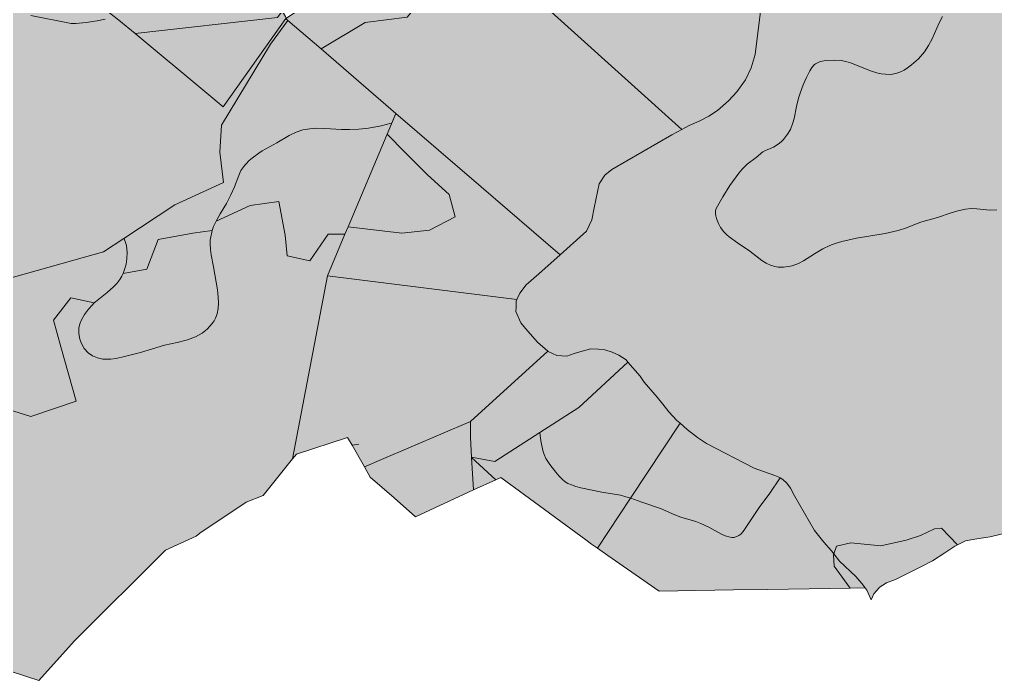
# Model space of a CAD drawing. Header units: metres. Extents: x 541853 to 549675, y 1832829 to 1845715.
# Drawn here: x 543479 to 544472, y 1838724 to 1839397 of the extents above; entities that cross this region are included whole.
import ezdxf

# ---------------------------------------------------------------- set-up
doc = ezdxf.new("R2010")
doc.units = ezdxf.units.M
doc.header["$MEASUREMENT"] = 0
doc.layers.add('1', color=7, linetype='Continuous', lineweight=0)

msp = doc.modelspace()

# ---------------------------------------------------------------- hatches: boundary and pattern name
at = {"layer": '1', "linetype": 'Continuous', "lineweight": 0}
for color, points in [(31, [(542816.25, 1839309.405), (542816.16, 1839309.495), (542814.21, 1839310.965), (542812.38, 1839311.685), (542811.93, 1839311.52), (542810.58, 1839311.595), (542808.3, 1839312.24), (542805.45, 1839313.47), (542802.63, 1839315.12), (542797.53, 1839319.2), (542792.64, 1839324.615), (542790.09, 1839328.245), (542787.75, 1839332.085), (542772.87, 1839358.185), (542771.1, 1839361.83), (542770.17, 1839364.305), (542769.42, 1839367.365), (542769.12, 1839369.525), (542769.27, 1839372.585), (542770.71, 1839379.155), (542771.37, 1839384.765), (542771.1, 1839396.3), (542771.64, 1839399.195), (542772.39, 1839401.16), (542774.19, 1839404.46), (542777.97, 1839410.34), (542782.2, 1839417.915), (542784.84, 1839421.905), (542789.22, 1839427.485), (542796.03, 1839434.295), (542799.36, 1839438.045), (542802.36, 1839442.395), (542804.1, 1839446.1), (542804.88, 1839449.445), (542804.73, 1839452.85), (542803.56, 1839456.645), (542800.95, 1839461.145), (542797.98, 1839464.61), (542795.1, 1839466.965), (542792.28, 1839468.72), (542788.71, 1839470.475), (542761.14, 1839480.84), (542754.27, 1839484.05), (542746.65, 1839488.205), (542742.93, 1839489.555), (542740.8, 1839489.645), (542739.33, 1839489.435), (542736.27, 1839488.385), (542734.68, 1839487.305), (542733.6, 1839486.165), (542729.82, 1839480.66), (542726.13, 1839477.495), (542723.7, 1839476.01), (542720.04, 1839474.285), (542716.47, 1839473.04), (542712.66, 1839472.17), (542706.96, 1839471.63), (542700.06, 1839471.795), (542694.12, 1839472.455), (542688.15, 1839473.565), (542685.42, 1839474.405), (542683.23, 1839475.71), (542682.69, 1839476.475), (542682.48, 1839477.225), (542683.05, 1839478.485), (542681.61, 1839478.545), (542679.36, 1839478.05), (542675.13, 1839476.295), (542671.8, 1839474.51), (542666.97, 1839471.165), (542657.97, 1839463.455), (542656.83, 1839474.45), (542658.06, 1839480.075), (542659.8, 1839493.125), (542666.31, 1839501.675), (542670.24, 1839505.695), (542674.14, 1839508.815), (542683.65, 1839515.4), (542692.89, 1839520.905), (542701.17, 1839526.065), (542707.95, 1839530.67), (542715.57, 1839537.405), (542725.47, 1839545.475), (542734.68, 1839552.165), (542737.77, 1839554.505), (542745.24, 1839560.1), (542752.65, 1839566.355), (542759.67, 1839573.675), (542767.44, 1839582.465), (542772.63, 1839589.635), (542777.49, 1839602.925), (542778.39, 1839615.57), (542775.87, 1839625.395), (542767.47, 1839633.945), (542756.13, 1839640.485), (542745, 1839645.555), (542739.36, 1839647.055), (542737.14, 1839647.64), (542723.73, 1839651.135), (542713.41, 1839653.16), (542698.8, 1839656.13), (542674.56, 1839662.175), (542661.3, 1839668.475), (542653.56, 1839671.04), (542653.47, 1839671.055), (542642.4, 1839672.495), (542630.91, 1839673.155), (542621.31, 1839674.505), (542614.59, 1839678.405), (542611.92, 1839681.675), (542610.72, 1839684.6), (542611.41, 1839691.29), (542613.27, 1839697.965), (542615.46, 1839703.875), (542619.12, 1839710.49), (542624.88, 1839718.41), (542629.8, 1839724.875), (542648.31, 1839741.825), (542663.76, 1839759.285), (542669.34, 1839766.395), (542674.56, 1839773.025), (542691.66, 1839791.895), (542696.73, 1839798.09), (542700.9, 1839803.265), (542706.75, 1839810.3), (542714.07, 1839819.015), (542719.62, 1839825.795), (542723.851, 1839830.836), (542723.01, 1839813.735), (542724.69, 1839810.915), (542728.89, 1839803.91), (542730.84, 1839800.655), (542758.95, 1839787.2), (542784.63, 1839782.31), (542810.31, 1839788.415), (542851.86, 1839788.415), (542895.87, 1839777.42), (542983.86, 1839735.84), (542784.36, 1839400.305), (543067.41, 1839487.605), (543066.42, 1839461.76), (543083.1, 1839441.945), (543120.63, 1839440.91), (543166.5, 1839461.76), (543189.42, 1839486.78), (543243.63, 1839491.985), (543265.53, 1839463.845), (543302.01, 1839446.115), (543383.34, 1839456.54), (543435.45, 1839453.42), (543467.79, 1839461.76), (543479.25, 1839459.675), (543487.47, 1839469.38), (543489.27, 1839468.015), (543575.49, 1839399.945), (543566.04, 1839397.305), (543558.03, 1839395.64), (543546.9, 1839393.915), (543536.4, 1839392.97), (543531.51, 1839392.85), (543490.62, 1839401.115), (543486.66, 1839401.145), (543402.03, 1839401.67), (543342.84, 1839379.89), (543317.07, 1839383.415), (543294.36, 1839386.52), (543241.62, 1839386.85), (543151.89, 1839375.81), (543081.3, 1839387.855), (543043.68, 1839385.515), (543004.26, 1839383.055), (542904.66, 1839358.575), (542895.48, 1839356.325), (542871.6, 1839341.655), (542826.27, 1839313.77), (542822.4, 1839311.415)]), (53, [(544152.93, 1839284.955), (543982.2, 1839439.02), (544053.66, 1839464.88), (544016.13, 1839507.63), (544038.03, 1839532.65), (544065.12, 1839551.415), (544028.64, 1839580.605), (544029.69, 1839596.235), (544063.05, 1839620.22), (544076.58, 1839642.105), (544117.26, 1839628.56), (544158.3, 1839650.73), (544181.49, 1839644.1), (544220.55, 1839638.505), (544267.98, 1839613.395), (544336.2, 1839580.545), (544336.26, 1839580.455), (544333.59, 1839578.295), (544319.76, 1839566.385), (544310.55, 1839556.08), (544302.57, 1839546.705), (544294.23, 1839532.695), (544288.71, 1839520.38), (544284.24, 1839507.435), (544280.94, 1839495.78), (544276.98, 1839483.09), (544269.6, 1839470.535), (544261.38, 1839461.505), (544251.99, 1839451.38), (544241.61, 1839439.98), (544235.37, 1839425.865), (544233.24, 1839407.865), (544227.63, 1839361.245), (544223.28, 1839347.835), (544217.49, 1839335.58), (544208.73, 1839323.235), (544200.36, 1839313.995), (544189.02, 1839304.2), (544180.41, 1839298.365), (544170.66, 1839293.235), (544160.22, 1839288.975)]), (53, [(544307.46, 1838852.88), (544305.18, 1838855.73), (544297.23, 1838864.655), (544287.93, 1838876.445), (544267.41, 1838911.905), (544263.36, 1838919.78), (544259.79, 1838924.76), (544255.5, 1838928.615), (544252.77, 1838930.13), (544250.88, 1838931.18), (544247.49, 1838932.47), (544226.43, 1838940.03), (544178.04, 1838965.14), (544168.86, 1838971.425), (544158.45, 1838979.36), (544151.16, 1838985.825), (544147.92, 1838988.72), (544139.7, 1838997.315), (544133.58, 1839005.13), (544127.94, 1839012.24), (544114.5, 1839027.615), (544110.39, 1839033.675), (544098.09, 1839048.09), (544096.2, 1839050.295), (544088.76, 1839055.08), (544081.98, 1839058.14), (544074.45, 1839060.615), (544068.06, 1839061.35), (544060.41, 1839061.545), (544051.38, 1839059.07), (544043.4, 1839056.655), (544035.9, 1839054), (544025.79, 1839054.915), (544016.94, 1839058.77), (544016.58, 1839059.085), (544005.9, 1839068.355), (543993.78, 1839082.41), (543988.98, 1839087.96), (543984.09, 1839099.735), (543984.21, 1839103.515), (543984.42, 1839109.965), (543985.14, 1839111.675), (543987.96, 1839118.23), (543994.62, 1839126.78), (544007.28, 1839138.075), (544028.94, 1839157.395), (544056, 1839181.515), (544061.25, 1839192.855), (544063.74, 1839204.975), (544068.84, 1839229.635), (544074.39, 1839238.515), (544081.71, 1839244.005), (544142.76, 1839279.36), (544152.93, 1839284.955), (544160.22, 1839288.975), (544170.66, 1839293.235), (544180.41, 1839298.365), (544189.02, 1839304.2), (544200.36, 1839313.995), (544208.73, 1839323.235), (544217.49, 1839335.58), (544223.28, 1839347.835), (544227.63, 1839361.245), (544233.24, 1839407.865), (544235.37, 1839425.865), (544241.61, 1839439.98), (544251.99, 1839451.38), (544261.38, 1839461.505), (544269.6, 1839470.535), (544276.98, 1839483.09), (544280.94, 1839495.78), (544284.24, 1839507.435), (544288.71, 1839520.38), (544294.23, 1839532.695), (544302.57, 1839546.705), (544310.55, 1839556.08), (544319.76, 1839566.385), (544333.59, 1839578.295), (544336.26, 1839580.455), (544388.16, 1839526.11), (544412.88, 1839508.8), (544449.96, 1839491.49), (544480.65, 1839484.905), (544480.8, 1839483.315), (544480.59, 1839479.085), (544479.18, 1839469.71), (544478.67, 1839461.475), (544478.22, 1839459.075), (544476.99, 1839455.955), (544475.01, 1839452.835), (544471.89, 1839449.61), (544467.42, 1839446.535), (544458.33, 1839441.615), (544452.33, 1839438.045), (544445.16, 1839433.065), (544438.68, 1839426.975), (544428.69, 1839415.815), (544423.32, 1839408.765), (544418.04, 1839400.065), (544414.74, 1839393.375), (544407.45, 1839377.085), (544403.88, 1839370.305), (544399.62, 1839363.975), (544393.56, 1839356.85), (544386.54, 1839350.625), (544382.37, 1839347.565), (544379.07, 1839345.465), (544374.6, 1839343.305), (544371.54, 1839342.21), (544367.37, 1839341.265), (544365.27, 1839341.025), (544360.05, 1839341.085), (544355.82, 1839341.64), (544351.14, 1839342.735), (544346.01, 1839344.385), (544324.44, 1839352.695), (544319.73, 1839354.15), (544315.08, 1839355.155), (544308.21, 1839355.635), (544299.45, 1839355.155), (544295.61, 1839354.525), (544292.94, 1839353.775), (544290.84, 1839352.905), (544288.92, 1839351.765), (544287.84, 1839350.925), (544285.26, 1839348.15), (544283.07, 1839344.775), (544279.62, 1839337.905), (544276.32, 1839330.435), (544273.17, 1839321.93), (544271.55, 1839316.695), (544269.48, 1839308.4), (544267.05, 1839296.175), (544265.91, 1839291.6), (544263.36, 1839284.925), (544260.54, 1839280.065), (544256.43, 1839274.83), (544253.97, 1839272.355), (544251, 1839269.895), (544246.08, 1839266.925), (544238.01, 1839263.655), (544235.28, 1839262.08), (544228.62, 1839256.335), (544219.41, 1839249.435), (544214.22, 1839244.62), (544210.8, 1839240.42), (544201.77, 1839227.745), (544194.69, 1839216.345), (544187.94, 1839204.42), (544187.25, 1839202.11), (544187.13, 1839199.365), (544187.46, 1839196.875), (544188.3, 1839194.13), (544190.31, 1839189.135), (544192.38, 1839185.175), (544195.53, 1839180.855), (544198.5, 1839177.81), (544201.11, 1839175.59), (544209.51, 1839169.515), (544222.11, 1839160.875), (544234.11, 1839151.545), (544238.64, 1839148.695), (544242.93, 1839146.655), (544247.55, 1839145.26), (544251, 1839144.78), (544256.25, 1839144.75), (544261.17, 1839145.245), (544265.04, 1839146.07), (544271.58, 1839148.425), (544276.74, 1839151.185), (544287.75, 1839158.445), (544296.24, 1839163.395), (544303.5, 1839166.905), (544308.81, 1839168.885), (544315.59, 1839170.79), (544330.71, 1839174.255), (544359.81, 1839179.07), (544373.1, 1839181.98), (544381.35, 1839184.635), (544392.42, 1839189.12), (544396.98, 1839190.74), (544413, 1839195.33), (544426.77, 1839200.055), (544433.67, 1839202.08), (544441.35, 1839203.685), (544447.17, 1839204.3), (544452.84, 1839204.18), (544462.71, 1839203.07), (544467.06, 1839202.86), (544473.36, 1839203.115), (544479.48, 1839203.91), (544520.01, 1839212.055), (544531.92, 1839214.785), (544539.78, 1839216.96), (544543.8, 1839218.34), (544547.37, 1839219.96), (544548.39, 1839220.935), (544549.2, 1839220.305), (544551.27, 1839217.83), (544559.94, 1839206.475), (544564.47, 1839201.735), (544567.38, 1839199.395), (544569.27, 1839198.405), (544571.85, 1839197.505), (544576.71, 1839196.245), (544580.01, 1839195.69), (544584.69, 1839195.315), (544591.53, 1839195.555), (544595.88, 1839195.315), (544599, 1839194.355), (544601.04, 1839192.93), (544602.45, 1839190.68), (544603.38, 1839187.845), (544605.48, 1839174.36), (544606.08, 1839167.475), (544605.93, 1839156.75), (544606.65, 1839152.925), (544607.91, 1839149.955), (544609.29, 1839147.765), (544610.97, 1839145.845), (544614.03, 1839143.535), (544622.46, 1839138.72), (544624.02, 1839137.535), (544626.18, 1839135.105), (544628.04, 1839130.995), (544629.9, 1839125.505), (544630.62, 1839122.565), (544630.77, 1839118.605), (544630.08, 1839115.41), (544634.13, 1839115.71), (544637.1, 1839115.755), (544636.44, 1839108.675), (544635.9, 1839095.085), (544635.24, 1839082.635), (544634.58, 1839075.135), (544632.63, 1839066.42), (544628.79, 1839058.17), (544601.55, 1839035.025), (544593.06, 1839027.57), (544586.1, 1839021.825), (544580.4, 1839015.255), (544576.29, 1839007.92), (544575.48, 1838997.435), (544581.75, 1838986.83), (544592.13, 1838977.065), (544601.34, 1838967.36), (544605, 1838960.265), (544607.82, 1838954.865), (544606.68, 1838940.735), (544599.21, 1838929.395), (544587.66, 1838921.475), (544570.86, 1838916.69), (544556.76, 1838915.745), (544545.39, 1838914.515), (544534.23, 1838910.57), (544524.24, 1838903.805), (544516.53, 1838896.065), (544507.11, 1838886.975), (544498.05, 1838880.315), (544485.03, 1838874.435), (544466.55, 1838870.115), (544452.87, 1838868.165), (544441.38, 1838866.17), (544433.4, 1838862.15), (544417.17, 1838878.845), (544409.85, 1838878.23), (544395.78, 1838871.495), (544381.11, 1838866.605), (544355.43, 1838861.1), (544324.86, 1838864.16), (544310.19, 1838860.485)]), (251, [(543596.64, 1839382.56), (543580.14, 1839396.285), (543575.49, 1839399.945), (543489.27, 1839468.015), (543487.47, 1839469.38), (543501.15, 1839490.95), (543568.89, 1839471.135), (543585.57, 1839489.9), (543581.4, 1839534.735), (543590.79, 1839547.245), (543616.86, 1839549.33), (543651.27, 1839527.43), (543673.23, 1839538.485), (543721.5, 1839450.765), (543746.64, 1839405.06), (543744.66, 1839403.035), (543742.26, 1839400.005), (543741.57, 1839398.955)]), (251, [(544256.25, 1839144.75), (544251, 1839144.78), (544247.55, 1839145.26), (544242.93, 1839146.655), (544238.64, 1839148.695), (544234.11, 1839151.545), (544222.11, 1839160.875), (544209.51, 1839169.515), (544201.11, 1839175.59), (544198.5, 1839177.81), (544195.53, 1839180.855), (544192.38, 1839185.175), (544190.31, 1839189.135), (544188.3, 1839194.13), (544187.46, 1839196.875), (544187.13, 1839199.365), (544187.25, 1839202.11), (544187.94, 1839204.42), (544194.69, 1839216.345), (544201.77, 1839227.745), (544210.8, 1839240.42), (544214.22, 1839244.62), (544219.41, 1839249.435), (544228.62, 1839256.335), (544235.28, 1839262.08), (544238.01, 1839263.655), (544246.08, 1839266.925), (544251, 1839269.895), (544253.97, 1839272.355), (544256.43, 1839274.83), (544260.54, 1839280.065), (544263.36, 1839284.925), (544265.91, 1839291.6), (544267.05, 1839296.175), (544269.48, 1839308.4), (544271.55, 1839316.695), (544273.17, 1839321.93), (544276.32, 1839330.435), (544279.62, 1839337.905), (544283.07, 1839344.775), (544285.26, 1839348.15), (544287.84, 1839350.925), (544288.92, 1839351.765), (544290.84, 1839352.905), (544292.94, 1839353.775), (544295.61, 1839354.525), (544299.45, 1839355.155), (544308.21, 1839355.635), (544315.08, 1839355.155), (544319.73, 1839354.15), (544324.44, 1839352.695), (544346.01, 1839344.385), (544351.14, 1839342.735), (544355.82, 1839341.64), (544360.05, 1839341.085), (544365.27, 1839341.025), (544367.37, 1839341.265), (544371.54, 1839342.21), (544374.6, 1839343.305), (544379.07, 1839345.465), (544382.37, 1839347.565), (544386.54, 1839350.625), (544393.56, 1839356.85), (544399.62, 1839363.975), (544403.88, 1839370.305), (544407.45, 1839377.085), (544414.74, 1839393.375), (544418.04, 1839400.065), (544423.32, 1839408.765), (544428.69, 1839415.815), (544438.68, 1839426.975), (544445.16, 1839433.065), (544452.33, 1839438.045), (544458.33, 1839441.615), (544467.42, 1839446.535), (544471.89, 1839449.61), (544475.01, 1839452.835), (544485.24, 1839446.745), (544507.95, 1839444.21), (544530.66, 1839444.21), (544564.71, 1839441.69), (544573.53, 1839432.855), (544630.29, 1839418.98), (544670.64, 1839430.335), (544718.58, 1839439.17), (544758.93, 1839455.565), (544798.02, 1839480.795), (544828.29, 1839504.75), (544832.82, 1839535.335), (544848.36, 1839516.54), (544850.37, 1839513.39), (544854.9, 1839504.6), (544856.94, 1839501.72), (544859.58, 1839499.125), (544863.63, 1839496.23), (544883.28, 1839484.86), (544889.31, 1839480.84), (544892.97, 1839477.915), (544894.98, 1839475.785), (544896.36, 1839473.88), (544902.39, 1839462.24), (544906.08, 1839456.75), (544909.35, 1839452.775), (544912.56, 1839449.4), (544919.82, 1839442.89), (544923.78, 1839439.875), (544929.33, 1839436.185), (544937.1, 1839431.79), (544954.77, 1839422.835), (544960.26, 1839419.475), (544960.26, 1839418.35), (544959.03, 1839417.78), (544955.79, 1839414.885), (544946.67, 1839405.015), (544942.53, 1839400.83), (544935.84, 1839395.385), (544927.47, 1839389.985), (544919.88, 1839385.665), (544913.46, 1839382.5), (544905.63, 1839379.335), (544898.19, 1839377.19), (544884.09, 1839374.73), (544855.86, 1839368.355), (544822.35, 1839361.425), (544811.07, 1839359.52), (544792.5, 1839357.105), (544783.89, 1839355.47), (544776.45, 1839353.34), (544770.15, 1839350.835), (544764.36, 1839347.775), (544759.53, 1839344.715), (544747.71, 1839335.565), (544742.19, 1839332.04), (544731.96, 1839327.12), (544705.11, 1839315.72), (544697.25, 1839311.895), (544686.09, 1839304.965), (544669.5, 1839293.535), (544656.72, 1839283.995), (544653.69, 1839281.355), (544651.35, 1839278.925), (544649.28, 1839276.405), (544647.24, 1839273.33), (544641.93, 1839263.295), (544639.74, 1839259.755), (544636.35, 1839255.6), (544634.04, 1839253.2), (544629.36, 1839248.835), (544623.78, 1839244.155), (544619.94, 1839241.425), (544614.99, 1839238.38), (544607.55, 1839234.495), (544602.45, 1839232.305), (544597.11, 1839230.415), (544592.4, 1839229.065), (544588.44, 1839228.165), (544581.3, 1839227.085), (544562.19, 1839225.615), (544555.26, 1839224.655), (544551.81, 1839223.785), (544549.47, 1839222.765), (544548.42, 1839221.835), (544548.39, 1839220.935), (544547.37, 1839219.96), (544543.8, 1839218.34), (544539.78, 1839216.96), (544531.92, 1839214.785), (544520.01, 1839212.055), (544479.48, 1839203.91), (544473.36, 1839203.115), (544467.06, 1839202.86), (544462.71, 1839203.07), (544452.84, 1839204.18), (544447.17, 1839204.3), (544441.35, 1839203.685), (544433.67, 1839202.08), (544426.77, 1839200.055), (544413, 1839195.33), (544396.98, 1839190.74), (544392.42, 1839189.12), (544381.35, 1839184.635), (544373.1, 1839181.98), (544359.81, 1839179.07), (544330.71, 1839174.255), (544315.59, 1839170.79), (544308.81, 1839168.885), (544303.5, 1839166.905), (544296.24, 1839163.395), (544287.75, 1839158.445), (544276.74, 1839151.185), (544271.58, 1839148.425), (544265.04, 1839146.07), (544261.17, 1839145.245)]), (43, [(543785.79, 1839366.945), (543752.07, 1839395.985), (543749.97, 1839397.815), (543753.66, 1839400.32), (543937.35, 1839524.895), (543974.01, 1839450.075), (543916.05, 1839450.285), (543873.3, 1839399.21), (543830.58, 1839393.99)]), (53, [(544028.94, 1839157.395), (543948.72, 1839226.545), (543861.99, 1839301.275), (543785.79, 1839366.945), (543830.58, 1839393.99), (543873.3, 1839399.21), (543916.05, 1839450.285), (543974.01, 1839450.075), (543977.22, 1839443.52), (543982.2, 1839439.02), (544152.93, 1839284.955), (544142.76, 1839279.36), (544081.71, 1839244.005), (544074.39, 1839238.515), (544068.84, 1839229.635), (544063.74, 1839204.975), (544061.25, 1839192.855), (544056, 1839181.515)]), (251, [(543686.25, 1839308.1), (543669.78, 1839321.78), (543596.64, 1839382.56), (543741.57, 1839398.955), (543742.26, 1839400.005), (543744.66, 1839403.035), (543746.64, 1839405.06), (543749.49, 1839399.855), (543750.33, 1839398.325), (543749.97, 1839397.815)]), (43, [(543584.43, 1839138.195), (543585.99, 1839142.185), (543587.4, 1839147.705), (543587.85, 1839150.495), (543588.18, 1839153.27), (543588.42, 1839160.02), (543588.21, 1839163.17), (543587.73, 1839166.68), (543586.98, 1839169.845), (543585.45, 1839173.7), (543585.27, 1839174.015), (543637.08, 1839208.245), (543686.61, 1839231.06), (543682.77, 1839261.735), (543684.39, 1839289.2), (543734.55, 1839371.79), (543752.07, 1839395.985), (543785.79, 1839366.945), (543861.99, 1839301.275), (543857.85, 1839291.48), (543857.13, 1839291.255), (543847.08, 1839288.72), (543834.06, 1839286.245), (543824.37, 1839285.165), (543814.8, 1839284.73), (543806.52, 1839284.895), (543789.72, 1839286.005), (543781.05, 1839286.155), (543774.36, 1839285.69), (543767.22, 1839284.4), (543760.38, 1839282.165), (543753.51, 1839278.715), (543740.88, 1839271.275), (543725.91, 1839263.13), (543722.43, 1839260.88), (543715.92, 1839256.125), (543712.56, 1839253.215), (543709.14, 1839249.675), (543707.13, 1839247.23), (543704.34, 1839243.015), (543702.15, 1839238.17), (543697.8, 1839226.665), (543694.08, 1839218.415), (543689.52, 1839209.715), (543683.1, 1839199.185), (543678.96, 1839191.655), (543676.41, 1839186.045), (543675.18, 1839182.205), (543655.44, 1839179.235), (543619.98, 1839172.98), (543608.52, 1839142.755)]), (43, [(543774.27, 1839151.095), (543751.35, 1839156.3), (543749.25, 1839177.15), (543743.01, 1839211.56), (543713.82, 1839207.39), (543678.96, 1839191.655), (543683.1, 1839199.185), (543689.52, 1839209.715), (543694.08, 1839218.415), (543697.8, 1839226.665), (543702.15, 1839238.17), (543704.34, 1839243.015), (543707.13, 1839247.23), (543709.14, 1839249.675), (543712.56, 1839253.215), (543715.92, 1839256.125), (543722.43, 1839260.88), (543725.91, 1839263.13), (543740.88, 1839271.275), (543753.51, 1839278.715), (543760.38, 1839282.165), (543767.22, 1839284.4), (543774.36, 1839285.69), (543781.05, 1839286.155), (543789.72, 1839286.005), (543806.52, 1839284.895), (543814.8, 1839284.73), (543824.37, 1839285.165), (543834.06, 1839286.245), (543847.08, 1839288.72), (543857.13, 1839291.255), (543857.85, 1839291.48), (543861.99, 1839301.275), (543853.11, 1839280.2), (543813.36, 1839185.88), (543810.12, 1839178.2), (543793.05, 1839178.2)]), (53, [(543985.14, 1839111.675), (543792.21, 1839135.735), (543810.12, 1839178.2), (543813.36, 1839185.88), (543868.08, 1839179.235), (543896.25, 1839182.37), (543922.29, 1839195.915), (543916.05, 1839218.85), (543894.15, 1839238.665), (543871.23, 1839261.6), (543853.11, 1839280.2), (543861.99, 1839301.275), (543948.72, 1839226.545), (544028.94, 1839157.395), (544007.28, 1839138.075), (543994.62, 1839126.78), (543987.96, 1839118.23)]), (43, [(543868.08, 1839179.235), (543813.36, 1839185.88), (543853.11, 1839280.2), (543871.23, 1839261.6), (543894.15, 1839238.665), (543916.05, 1839218.85), (543922.29, 1839195.915), (543896.25, 1839182.37)]), (251, [(543498.81, 1838723.85), (543470.61, 1838732.85), (543380.46, 1838761.605), (543283.41, 1838791.305), (543283.38, 1838791.32), (543268.74, 1838801.505), (543314.52, 1838850.855), (543275.97, 1838906.115), (543266.58, 1838944.68), (543320.79, 1838938.425), (543367.71, 1838934.255), (543467.79, 1838999.925), (543490.71, 1838992.635), (543536.58, 1839008.265), (543520.95, 1839063.525), (543513.66, 1839090.63), (543531.36, 1839113.565), (543555.12, 1839108.285), (543552.81, 1839106.125), (543549.12, 1839101.88), (543545.22, 1839096.525), (543541.98, 1839091.005), (543540.48, 1839087.165), (543539.52, 1839082.665), (543539.49, 1839077.01), (543540.45, 1839071.31), (543541.95, 1839066.855), (543544.83, 1839061.845), (543548.79, 1839057.525), (543553.17, 1839054.465), (543558.21, 1839052.335), (543563.73, 1839051.195), (543568.23, 1839050.955), (543572.07, 1839051.135), (543577.05, 1839051.795), (543583.29, 1839052.995), (543602.19, 1839057.75), (543626.49, 1839065.175), (543639.48, 1839067.965), (543650.1, 1839070.71), (543658.14, 1839073.785), (543664.74, 1839077.55), (543669.9, 1839081.705), (543675, 1839087.195), (543676.92, 1839089.97), (543678.51, 1839092.925), (543680.1, 1839097.125), (543681.12, 1839102.615), (543681.39, 1839108.315), (543681.18, 1839114.225), (543680.31, 1839121.56), (543676.53, 1839145.155), (543674.16, 1839157.155), (543673.35, 1839162.735), (543673.05, 1839168.36), (543673.17, 1839172.23), (543673.56, 1839175.455), (543674.55, 1839180.24), (543675.18, 1839182.205), (543676.41, 1839186.045), (543678.96, 1839191.655), (543713.82, 1839207.39), (543743.01, 1839211.56), (543749.25, 1839177.15), (543751.35, 1839156.3), (543774.27, 1839151.095), (543793.05, 1839178.2), (543810.12, 1839178.2), (543792.21, 1839135.735), (543756.926, 1838949.415), (543726.93, 1838912.145), (543709.74, 1838905.545), (543662.37, 1838873.955), (543658.86, 1838870.895), (543658.83, 1838870.88), (543627.72, 1838856.465), (543535.05, 1838764.365)]), (43, [(543268.74, 1838801.505), (543246.51, 1838816.985), (543229.56, 1838807.805), (543066.54, 1838857.695), (543062.91, 1838891.7), (543074.58, 1838898.51), (543123.78, 1838927.235), (543145.23, 1838939.73), (543166.65, 1838952.225), (543257.58, 1838989.635), (543333.96, 1839058.77), (543431.4, 1839121.455), (543464.46, 1839132.12), (543564.45, 1839160.245), (543585.27, 1839174.015), (543585.45, 1839173.7), (543586.98, 1839169.845), (543587.73, 1839166.68), (543588.21, 1839163.17), (543588.42, 1839160.02), (543588.18, 1839153.27), (543587.85, 1839150.495), (543587.4, 1839147.705), (543585.99, 1839142.185), (543584.43, 1839138.195), (543583.17, 1839135.66), (543580.95, 1839132.075), (543577.98, 1839128.22), (543574.77, 1839124.695), (543568.35, 1839118.845), (543556.23, 1839109.305), (543555.12, 1839108.285), (543531.36, 1839113.565), (543513.66, 1839090.63), (543520.95, 1839063.525), (543536.58, 1839008.265), (543490.71, 1838992.635), (543467.79, 1838999.925), (543367.71, 1838934.255), (543320.79, 1838938.425), (543266.58, 1838944.68), (543275.97, 1838906.115), (543314.52, 1838850.855)]), (53, [(543568.23, 1839050.955), (543563.73, 1839051.195), (543558.21, 1839052.335), (543553.17, 1839054.465), (543548.79, 1839057.525), (543544.83, 1839061.845), (543541.95, 1839066.855), (543540.45, 1839071.31), (543539.49, 1839077.01), (543539.52, 1839082.665), (543540.48, 1839087.165), (543541.98, 1839091.005), (543545.22, 1839096.525), (543549.12, 1839101.88), (543552.81, 1839106.125), (543555.12, 1839108.285), (543556.23, 1839109.305), (543568.35, 1839118.845), (543574.77, 1839124.695), (543577.98, 1839128.22), (543580.95, 1839132.075), (543583.17, 1839135.66), (543584.43, 1839138.195), (543608.52, 1839142.755), (543619.98, 1839172.98), (543655.44, 1839179.235), (543675.18, 1839182.205), (543674.55, 1839180.24), (543673.56, 1839175.455), (543673.17, 1839172.23), (543673.05, 1839168.36), (543673.35, 1839162.735), (543674.16, 1839157.155), (543676.53, 1839145.155), (543680.31, 1839121.56), (543681.18, 1839114.225), (543681.39, 1839108.315), (543681.12, 1839102.615), (543680.1, 1839097.125), (543678.51, 1839092.925), (543676.92, 1839089.97), (543675, 1839087.195), (543669.9, 1839081.705), (543664.74, 1839077.55), (543658.14, 1839073.785), (543650.1, 1839070.71), (543639.48, 1839067.965), (543626.49, 1839065.175), (543602.19, 1839057.75), (543583.29, 1839052.995), (543577.05, 1839051.795), (543572.07, 1839051.135)]), (53, [(543829.86, 1838941.485), (543817.41, 1838963.385), (543824.37, 1838964.48), (543817.41, 1838963.4), (543812.88, 1838971.425), (543760.83, 1838954.265), (543756.93, 1838949.435), (543792.21, 1839135.735), (543985.14, 1839111.675), (543984.42, 1839109.965), (543984.21, 1839103.515), (543984.09, 1839099.735), (543988.98, 1839087.96), (543993.78, 1839082.41), (544005.9, 1839068.355), (544016.58, 1839059.085), (543937.86, 1838987.565), (543847.44, 1838948.985)]), (53, [(543962.46, 1838946.78), (543939.03, 1838951.25), (543937.86, 1838971.23), (543937.86, 1838987.565), (544016.58, 1839059.085), (544016.94, 1839058.77), (544025.79, 1839054.915), (544035.9, 1839054), (544043.4, 1839056.655), (544051.38, 1839059.07), (544060.41, 1839061.545), (544068.06, 1839061.35), (544074.45, 1839060.615), (544081.98, 1839058.14), (544088.76, 1839055.08), (544096.2, 1839050.295), (544098.09, 1839048.09), (544048.14, 1839001.965), (544008.36, 1838976.345)]), (53, [(544100.79, 1838909.625), (544095.03, 1838911.365), (544090.44, 1838912.415), (544071.48, 1838915.46), (544050.12, 1838920.095), (544044.9, 1838921.475), (544040.55, 1838922.945), (544037.04, 1838924.535), (544034.28, 1838926.2), (544030.98, 1838928.855), (544027.98, 1838931.84), (544024.53, 1838935.875), (544018.53, 1838943.675), (544016.46, 1838946.705), (544014.54, 1838950.065), (544012.92, 1838953.845), (544011.57, 1838958.015), (544009.53, 1838967.87), (544008.36, 1838976.345), (544048.14, 1839001.965), (544098.09, 1839048.09), (544110.39, 1839033.675), (544114.5, 1839027.615), (544127.94, 1839012.24), (544133.58, 1839005.13), (544139.7, 1838997.315), (544147.92, 1838988.72), (544151.16, 1838985.825)]), (53, [(543881.91, 1838890.485), (543860.07, 1838909.685), (543835.83, 1838930.985), (543829.86, 1838941.485), (543847.44, 1838948.985), (543937.86, 1838987.565), (543937.86, 1838971.23), (543939.03, 1838951.25), (543939.03, 1838951.025), (543940.98, 1838917.86)]), (53, [(544203.96, 1838869.5), (544201.98, 1838869.755), (544197.09, 1838871.12), (544193.19, 1838872.875), (544180.41, 1838880.135), (544172.31, 1838883.765), (544167.06, 1838885.58), (544151.91, 1838890.125), (544145.82, 1838892.465), (544131.18, 1838898.84), (544112.16, 1838905.41), (544100.85, 1838909.625), (544100.79, 1838909.625), (544151.16, 1838985.825), (544158.45, 1838979.36), (544168.86, 1838971.425), (544178.04, 1838965.14), (544226.43, 1838940.03), (544247.49, 1838932.47), (544250.88, 1838931.18), (544252.77, 1838930.13), (544242.36, 1838914.605), (544231.47, 1838899.935), (544215.15, 1838875.425), (544212.84, 1838872.965), (544211.01, 1838871.585), (544208.79, 1838870.415), (544205.91, 1838869.575)]), (251, [(544067.07, 1838858.625), (544061.07, 1838862.81), (544055.07, 1838866.98), (543992.94, 1838912.775), (543968.64, 1838930.67), (543963.57, 1838928.315), (543939.03, 1838951.025), (543939.03, 1838951.25), (543962.46, 1838946.78), (544008.36, 1838976.345), (544009.53, 1838967.87), (544011.57, 1838958.015), (544012.92, 1838953.845), (544014.54, 1838950.065), (544016.46, 1838946.705), (544018.53, 1838943.675), (544024.53, 1838935.875), (544027.98, 1838931.84), (544030.98, 1838928.855), (544034.28, 1838926.2), (544037.04, 1838924.535), (544040.55, 1838922.945), (544044.9, 1838921.475), (544050.12, 1838920.095), (544071.48, 1838915.46), (544090.44, 1838912.415), (544095.03, 1838911.365), (544100.79, 1838909.625)]), (251, [(543940.98, 1838917.86), (543939.03, 1838951.025), (543963.57, 1838928.315)]), (251, [(544129.98, 1838814.87), (544077.63, 1838851.275), (544067.07, 1838858.625), (544100.79, 1838909.625), (544100.85, 1838909.625), (544112.16, 1838905.41), (544131.18, 1838898.84), (544145.82, 1838892.465), (544151.91, 1838890.125), (544167.06, 1838885.58), (544172.31, 1838883.765), (544180.41, 1838880.135), (544193.19, 1838872.875), (544197.09, 1838871.12), (544201.98, 1838869.755), (544203.96, 1838869.5), (544205.91, 1838869.575), (544208.79, 1838870.415), (544211.01, 1838871.585), (544212.84, 1838872.965), (544215.15, 1838875.425), (544231.47, 1838899.935), (544242.36, 1838914.605), (544252.77, 1838930.13), (544255.5, 1838928.615), (544259.79, 1838924.76), (544263.36, 1838919.78), (544267.41, 1838911.905), (544287.93, 1838876.445), (544297.23, 1838864.655), (544305.18, 1838855.73), (544307.46, 1838852.88), (544307.13, 1838851.92), (544307.73, 1838840.295), (544324.08, 1838817.93), (544240.35, 1838816.61), (544205.31, 1838816.055)]), (53, [(544345.59, 1838805.915), (544341.15, 1838815.725), (544336.11, 1838822.535), (544329.87, 1838829.765), (544313.43, 1838845.425), (544307.46, 1838852.88), (544310.19, 1838860.485), (544324.86, 1838864.16), (544355.43, 1838861.1), (544381.11, 1838866.605), (544395.78, 1838871.495), (544409.85, 1838878.23), (544417.17, 1838878.845), (544433.4, 1838862.15), (544430.58, 1838860.725), (544420.32, 1838853.84), (544407.84, 1838845.635), (544396.11, 1838839.725), (544370.16, 1838826.825), (544361.04, 1838823.3), (544353.63, 1838818.395), (544353.51, 1838818.335), (544348.05, 1838812.08)]), (53, [(544324.08, 1838817.93), (544307.73, 1838840.295), (544307.13, 1838851.92), (544307.46, 1838852.88), (544313.43, 1838845.425), (544329.87, 1838829.765), (544336.11, 1838822.535), (544339.35, 1838818.17)])]:
    msp.add_hatch(color=color, dxfattribs=at).paths.add_polyline_path(points)
h = msp.add_hatch(color=251, dxfattribs=at)
h.paths.add_polyline_path([(543074.58, 1838898.51), (543048.93, 1839020.475), (543013.5, 1839088.185), (542986.29, 1839120.015), (542975.4, 1839120.675), (542983.59, 1839148.77), (542996.82, 1839172.095), (543011.34, 1839187.23), (543006.27, 1839207.405), (542982.33, 1839205.515), (542970.96, 1839230.745), (542964.03, 1839246.51), (542974.74, 1839254.715), (542985.48, 1839257.235), (543003.75, 1839254.715), (543017.01, 1839254.715), (543032.13, 1839263.535), (543039.09, 1839279.3), (543030.87, 1839298.845), (543030.24, 1839329.76), (543027.72, 1839346.785), (543025.2, 1839359.385), (543019.53, 1839367.59), (543004.26, 1839383.055), (543043.68, 1839385.515), (543081.3, 1839387.855), (543151.89, 1839375.81), (543241.62, 1839386.85), (543294.36, 1839386.52), (543317.07, 1839383.415), (543342.84, 1839379.89), (543402.03, 1839401.67), (543486.66, 1839401.145), (543490.62, 1839401.115), (543531.51, 1839392.85), (543536.4, 1839392.97), (543546.9, 1839393.915), (543558.03, 1839395.64), (543566.04, 1839397.305), (543575.49, 1839399.945), (543580.14, 1839396.285), (543596.64, 1839382.56), (543686.25, 1839308.1), (543749.97, 1839397.815), (543752.07, 1839395.985), (543734.55, 1839371.79), (543684.39, 1839289.2), (543682.77, 1839261.735), (543686.61, 1839231.06), (543637.08, 1839208.245), (543585.27, 1839174.015), (543564.45, 1839160.245), (543464.46, 1839132.12), (543431.4, 1839121.455), (543333.96, 1839058.77), (543257.58, 1838989.635), (543166.65, 1838952.225), (543123.78, 1838927.235)])
h.paths.add_polyline_path([(543168.72, 1838970.45), (543135.57, 1838992.365), (543115.38, 1839008.775), (543096.45, 1839030.21), (543069.99, 1839051.645), (543062.4, 1839079.395), (543057.36, 1839107.145), (543057.36, 1839141.195), (543061.14, 1839163.905), (543073.77, 1839179.025), (543087.63, 1839209.295), (543093.93, 1839229.485), (543107.82, 1839245.88), (543130.53, 1839261.015), (543159.51, 1839253.455), (543177.18, 1839243.36), (543201.15, 1839240.84), (543226.38, 1839234.525), (543254.13, 1839210.555), (543273.03, 1839195.435), (543305.82, 1839195.435), (543324.75, 1839176.505), (543355.02, 1839161.385), (543381.51, 1839152.55), (543390.33, 1839143.715), (543401.04, 1839123.18), (543395.82, 1839120.06), (543391.47, 1839117.09), (543381.24, 1839108.435), (543376.77, 1839105.66), (543371.7, 1839103.95), (543368.46, 1839103.29), (543363.72, 1839102.675), (543354.66, 1839101.985), (543347.82, 1839100.995), (543339.27, 1839100.125), (543333.54, 1839099.195), (543330.27, 1839098.28), (543326.31, 1839096.675), (543323.07, 1839094.62), (543321.09, 1839092.715), (543316.86, 1839087.855), (543313.59, 1839085.125), (543310.11, 1839082.995), (543307.38, 1839081.645), (543304.89, 1839080.82), (543302.67, 1839080.475), (543299.22, 1839080.775), (543296.49, 1839081.6), (543291.75, 1839083.715), (543286.11, 1839086.97), (543279.6, 1839091.215), (543259.05, 1839105.585), (543254.76, 1839109.035), (543250.35, 1839113.355), (543242.64, 1839122.22), (543237.33, 1839129.345), (543234.45, 1839134.025), (543228.54, 1839145.17), (543225.6, 1839150.135), (543222.51, 1839154.875), (543216.42, 1839163.185), (543214.05, 1839166.905), (543208.95, 1839176.925), (543206.52, 1839181.065), (543203.52, 1839184.8), (543200.97, 1839186.57), (543198.72, 1839187.47), (543195.33, 1839188.25), (543192.03, 1839188.625), (543187.5, 1839188.685), (543180, 1839187.815), (543166.08, 1839184.71), (543157.83, 1839181.815), (543140.64, 1839174.105), (543129.03, 1839167.625), (543122.55, 1839163.47), (543120, 1839161.325), (543117.9, 1839158.925), (543116.04, 1839155.925), (543115.11, 1839153.525), (543114.72, 1839151.875), (543114.45, 1839148.905), (543114.63, 1839145.755), (543115.35, 1839141.525), (543117.12, 1839133.875), (543118.68, 1839128.595), (543121.08, 1839121.755), (543123.09, 1839117.075), (543125.31, 1839113.07), (543127.83, 1839109.245), (543130.59, 1839105.645), (543134.88, 1839100.695), (543138.69, 1839097.035), (543144.36, 1839093.045), (543150.09, 1839090.105), (543160.89, 1839085.635), (543164.58, 1839083.82), (543181.56, 1839072.825), (543189.24, 1839068.325), (543200.79, 1839062.7), (543222.99, 1839053.235), (543229.83, 1839049.68), (543232.2, 1839048.165), (543235.95, 1839045.24), (543240.09, 1839040.77), (543241.68, 1839038.37), (543242.64, 1839036.33), (543243.09, 1839034.305), (543242.97, 1839031.995), (543242.04, 1839029.385), (543240.48, 1839026.61), (543238.29, 1839023.775), (543234.78, 1839020.235), (543219.42, 1839007.38), (543205.41, 1838996.88), (543194.55, 1838986.59), (543189.03, 1838981.985), (543181.47, 1838977.005), (543173.37, 1838972.505)], flags=16)

# ---------------------------------------------------------------- linework, layer by layer
at = {"layer": '1', "color": 7, "linetype": 'Continuous', "lineweight": 0, "flags": 128}
for points in [[(543487.47, 1839469.38), (543501.15, 1839490.95), (543568.89, 1839471.135), (543585.57, 1839489.9), (543581.4, 1839534.735), (543590.79, 1839547.245), (543616.86, 1839549.33), (543651.27, 1839527.43), (543673.23, 1839538.485), (543721.5, 1839450.765), (543746.64, 1839405.06), (543744.66, 1839403.035), (543742.26, 1839400.005), (543741.57, 1839398.955), (543596.64, 1839382.56), (543580.14, 1839396.285), (543575.49, 1839399.945), (543489.27, 1839468.015), (543487.47, 1839469.38)], [(543974.01, 1839450.075), (543916.05, 1839450.285), (543873.3, 1839399.21), (543830.58, 1839393.99), (543785.79, 1839366.945), (543752.07, 1839395.985), (543749.97, 1839397.815), (543753.66, 1839400.32), (543937.35, 1839524.895), (543974.01, 1839450.075)], [(543785.79, 1839366.945), (543830.58, 1839393.99), (543873.3, 1839399.21), (543916.05, 1839450.285), (543974.01, 1839450.075), (543977.22, 1839443.52), (543982.2, 1839439.02), (544152.93, 1839284.955), (544142.76, 1839279.36), (544081.71, 1839244.005), (544074.39, 1839238.515), (544068.84, 1839229.635), (544063.74, 1839204.975), (544061.25, 1839192.855), (544056, 1839181.515), (544028.94, 1839157.395), (543948.72, 1839226.545), (543861.99, 1839301.275), (543785.79, 1839366.945)], [(543596.64, 1839382.56), (543741.57, 1839398.955), (543742.26, 1839400.005), (543744.66, 1839403.035), (543746.64, 1839405.06), (543749.49, 1839399.855), (543750.33, 1839398.325), (543749.97, 1839397.815), (543686.25, 1839308.1), (543669.78, 1839321.78), (543596.64, 1839382.56)], [(543675.18, 1839182.205), (543655.44, 1839179.235), (543619.98, 1839172.98), (543608.52, 1839142.755), (543584.43, 1839138.195), (543585.99, 1839142.185), (543587.4, 1839147.705), (543587.85, 1839150.495), (543588.18, 1839153.27), (543588.42, 1839160.02), (543588.21, 1839163.17), (543587.73, 1839166.68), (543586.98, 1839169.845), (543585.45, 1839173.7), (543585.27, 1839174.015), (543637.08, 1839208.245), (543686.61, 1839231.06), (543682.77, 1839261.735), (543684.39, 1839289.2), (543734.55, 1839371.79), (543752.07, 1839395.985), (543785.79, 1839366.945), (543861.99, 1839301.275), (543857.85, 1839291.48), (543857.13, 1839291.255), (543847.08, 1839288.72), (543834.06, 1839286.245), (543824.37, 1839285.165), (543814.8, 1839284.73), (543806.52, 1839284.895), (543789.72, 1839286.005), (543781.05, 1839286.155), (543774.36, 1839285.69), (543767.22, 1839284.4), (543760.38, 1839282.165), (543753.51, 1839278.715), (543740.88, 1839271.275), (543725.91, 1839263.13), (543722.43, 1839260.88), (543715.92, 1839256.125), (543712.56, 1839253.215), (543709.14, 1839249.675), (543707.13, 1839247.23), (543704.34, 1839243.015), (543702.15, 1839238.17), (543697.8, 1839226.665), (543694.08, 1839218.415), (543689.52, 1839209.715), (543683.1, 1839199.185), (543678.96, 1839191.655), (543676.41, 1839186.045), (543675.18, 1839182.205)], [(543810.12, 1839178.2), (543793.05, 1839178.2), (543774.27, 1839151.095), (543751.35, 1839156.3), (543749.25, 1839177.15), (543743.01, 1839211.56), (543713.82, 1839207.39), (543678.96, 1839191.655), (543683.1, 1839199.185), (543689.52, 1839209.715), (543694.08, 1839218.415), (543697.8, 1839226.665), (543702.15, 1839238.17), (543704.34, 1839243.015), (543707.13, 1839247.23), (543709.14, 1839249.675), (543712.56, 1839253.215), (543715.92, 1839256.125), (543722.43, 1839260.88), (543725.91, 1839263.13), (543740.88, 1839271.275), (543753.51, 1839278.715), (543760.38, 1839282.165), (543767.22, 1839284.4), (543774.36, 1839285.69), (543781.05, 1839286.155), (543789.72, 1839286.005), (543806.52, 1839284.895), (543814.8, 1839284.73), (543824.37, 1839285.165), (543834.06, 1839286.245), (543847.08, 1839288.72), (543857.13, 1839291.255), (543857.85, 1839291.48), (543861.99, 1839301.275), (543853.11, 1839280.2), (543813.36, 1839185.88), (543810.12, 1839178.2)], [(543813.36, 1839185.88), (543868.08, 1839179.235), (543896.25, 1839182.37), (543922.29, 1839195.915), (543916.05, 1839218.85), (543894.15, 1839238.665), (543871.23, 1839261.6), (543853.11, 1839280.2), (543861.99, 1839301.275), (543948.72, 1839226.545), (544028.94, 1839157.395), (544007.28, 1839138.075), (543994.62, 1839126.78), (543987.96, 1839118.23), (543985.14, 1839111.675), (543792.21, 1839135.735), (543810.12, 1839178.2), (543813.36, 1839185.88)], [(543853.11, 1839280.2), (543871.23, 1839261.6), (543894.15, 1839238.665), (543916.05, 1839218.85), (543922.29, 1839195.915), (543896.25, 1839182.37), (543868.08, 1839179.235), (543813.36, 1839185.88), (543853.11, 1839280.2)], [(543584.43, 1839138.195), (543608.52, 1839142.755), (543619.98, 1839172.98), (543655.44, 1839179.235), (543675.18, 1839182.205), (543674.55, 1839180.24), (543673.56, 1839175.455), (543673.17, 1839172.23), (543673.05, 1839168.36), (543673.35, 1839162.735), (543674.16, 1839157.155), (543676.53, 1839145.155), (543680.31, 1839121.56), (543681.18, 1839114.225), (543681.39, 1839108.315), (543681.12, 1839102.615), (543680.1, 1839097.125), (543678.51, 1839092.925), (543676.92, 1839089.97), (543675, 1839087.195), (543669.9, 1839081.705), (543664.74, 1839077.55), (543658.14, 1839073.785), (543650.1, 1839070.71), (543639.48, 1839067.965), (543626.49, 1839065.175), (543602.19, 1839057.75), (543583.29, 1839052.995), (543577.05, 1839051.795), (543572.07, 1839051.135), (543568.23, 1839050.955), (543563.73, 1839051.195), (543558.21, 1839052.335), (543553.17, 1839054.465), (543548.79, 1839057.525), (543544.83, 1839061.845), (543541.95, 1839066.855), (543540.45, 1839071.31), (543539.49, 1839077.01), (543539.52, 1839082.665), (543540.48, 1839087.165), (543541.98, 1839091.005), (543545.22, 1839096.525), (543549.12, 1839101.88), (543552.81, 1839106.125), (543555.12, 1839108.285), (543556.23, 1839109.305), (543568.35, 1839118.845), (543574.77, 1839124.695), (543577.98, 1839128.22), (543580.95, 1839132.075), (543583.17, 1839135.66), (543584.43, 1839138.195)], [(543756.93, 1838949.435), (543792.21, 1839135.735), (543985.14, 1839111.675), (543984.42, 1839109.965), (543984.21, 1839103.515), (543984.09, 1839099.735), (543988.98, 1839087.96), (543993.78, 1839082.41), (544005.9, 1839068.355), (544016.58, 1839059.085), (543937.86, 1838987.565), (543847.44, 1838948.985), (543829.86, 1838941.485), (543817.41, 1838963.385), (543824.37, 1838964.48), (543817.41, 1838963.4), (543812.88, 1838971.425), (543760.83, 1838954.265), (543756.93, 1838949.435)], [(543937.86, 1838987.565), (544016.58, 1839059.085), (544016.94, 1839058.77), (544025.79, 1839054.915), (544035.9, 1839054), (544043.4, 1839056.655), (544051.38, 1839059.07), (544060.41, 1839061.545), (544068.06, 1839061.35), (544074.45, 1839060.615), (544081.98, 1839058.14), (544088.76, 1839055.08), (544096.2, 1839050.295), (544098.09, 1839048.09), (544048.14, 1839001.965), (544008.36, 1838976.345), (543962.46, 1838946.78), (543939.03, 1838951.25), (543937.86, 1838971.23), (543937.86, 1838987.565)], [(544008.36, 1838976.345), (544048.14, 1839001.965), (544098.09, 1839048.09), (544110.39, 1839033.675), (544114.5, 1839027.615), (544127.94, 1839012.24), (544133.58, 1839005.13), (544139.7, 1838997.315), (544147.92, 1838988.72), (544151.16, 1838985.825), (544100.79, 1838909.625), (544095.03, 1838911.365), (544090.44, 1838912.415), (544071.48, 1838915.46), (544050.12, 1838920.095), (544044.9, 1838921.475), (544040.55, 1838922.945), (544037.04, 1838924.535), (544034.28, 1838926.2), (544030.98, 1838928.855), (544027.98, 1838931.84), (544024.53, 1838935.875), (544018.53, 1838943.675), (544016.46, 1838946.705), (544014.54, 1838950.065), (544012.92, 1838953.845), (544011.57, 1838958.015), (544009.53, 1838967.87), (544008.36, 1838976.345)], [(543829.86, 1838941.485), (543847.44, 1838948.985), (543937.86, 1838987.565), (543937.86, 1838971.23), (543939.03, 1838951.25), (543939.03, 1838951.025), (543940.98, 1838917.86), (543881.91, 1838890.485), (543860.07, 1838909.685), (543835.83, 1838930.985), (543829.86, 1838941.485)], [(544100.79, 1838909.625), (544151.16, 1838985.825), (544158.45, 1838979.36), (544168.86, 1838971.425), (544178.04, 1838965.14), (544226.43, 1838940.03), (544247.49, 1838932.47), (544250.88, 1838931.18), (544252.77, 1838930.13), (544242.36, 1838914.605), (544231.47, 1838899.935), (544215.15, 1838875.425), (544212.84, 1838872.965), (544211.01, 1838871.585), (544208.79, 1838870.415), (544205.91, 1838869.575), (544203.96, 1838869.5), (544201.98, 1838869.755), (544197.09, 1838871.12), (544193.19, 1838872.875), (544180.41, 1838880.135), (544172.31, 1838883.765), (544167.06, 1838885.58), (544151.91, 1838890.125), (544145.82, 1838892.465), (544131.18, 1838898.84), (544112.16, 1838905.41), (544100.85, 1838909.625), (544100.79, 1838909.625)], [(544008.36, 1838976.345), (544009.53, 1838967.87), (544011.57, 1838958.015), (544012.92, 1838953.845), (544014.54, 1838950.065), (544016.46, 1838946.705), (544018.53, 1838943.675), (544024.53, 1838935.875), (544027.98, 1838931.84), (544030.98, 1838928.855), (544034.28, 1838926.2), (544037.04, 1838924.535), (544040.55, 1838922.945), (544044.9, 1838921.475), (544050.12, 1838920.095), (544071.48, 1838915.46), (544090.44, 1838912.415), (544095.03, 1838911.365), (544100.79, 1838909.625), (544067.07, 1838858.625), (544061.07, 1838862.81), (544055.07, 1838866.98), (543992.94, 1838912.775), (543968.64, 1838930.67), (543963.57, 1838928.315), (543939.03, 1838951.025), (543939.03, 1838951.25), (543962.46, 1838946.78), (544008.36, 1838976.345)], [(543939.03, 1838951.025), (543963.57, 1838928.315), (543940.98, 1838917.86), (543939.03, 1838951.025)], [(544067.07, 1838858.625), (544100.79, 1838909.625), (544100.85, 1838909.625), (544112.16, 1838905.41), (544131.18, 1838898.84), (544145.82, 1838892.465), (544151.91, 1838890.125), (544167.06, 1838885.58), (544172.31, 1838883.765), (544180.41, 1838880.135), (544193.19, 1838872.875), (544197.09, 1838871.12), (544201.98, 1838869.755), (544203.96, 1838869.5), (544205.91, 1838869.575), (544208.79, 1838870.415), (544211.01, 1838871.585), (544212.84, 1838872.965), (544215.15, 1838875.425), (544231.47, 1838899.935), (544242.36, 1838914.605), (544252.77, 1838930.13), (544255.5, 1838928.615), (544259.79, 1838924.76), (544263.36, 1838919.78), (544267.41, 1838911.905), (544287.93, 1838876.445), (544297.23, 1838864.655), (544305.18, 1838855.73), (544307.46, 1838852.88), (544307.13, 1838851.92), (544307.73, 1838840.295), (544324.08, 1838817.93), (544240.35, 1838816.61), (544205.31, 1838816.055), (544129.98, 1838814.87), (544077.63, 1838851.275), (544067.07, 1838858.625)], [(544307.46, 1838852.88), (544310.19, 1838860.485), (544324.86, 1838864.16), (544355.43, 1838861.1), (544381.11, 1838866.605), (544395.78, 1838871.495), (544409.85, 1838878.23), (544417.17, 1838878.845), (544433.4, 1838862.15), (544430.58, 1838860.725), (544420.32, 1838853.84), (544407.84, 1838845.635), (544396.11, 1838839.725), (544370.16, 1838826.825), (544361.04, 1838823.3), (544353.63, 1838818.395), (544353.51, 1838818.335), (544348.05, 1838812.08), (544345.59, 1838805.915), (544341.15, 1838815.725), (544336.11, 1838822.535), (544329.87, 1838829.765), (544313.43, 1838845.425), (544307.46, 1838852.88)], [(544307.13, 1838851.92), (544307.46, 1838852.88), (544313.43, 1838845.425), (544329.87, 1838829.765), (544336.11, 1838822.535), (544339.35, 1838818.17), (544324.08, 1838817.93), (544307.73, 1838840.295), (544307.13, 1838851.92)]]:
    msp.add_lwpolyline(points, close=True, dxfattribs=at)
for points in [[(544233.24, 1839407.865), (544227.63, 1839361.245), (544223.28, 1839347.835), (544217.49, 1839335.58), (544208.73, 1839323.235), (544200.36, 1839313.995), (544189.02, 1839304.2), (544180.41, 1839298.365), (544170.66, 1839293.235), (544160.22, 1839288.975), (544152.93, 1839284.955), (543982.2, 1839439.02)], [(544485.03, 1838874.435), (544466.55, 1838870.115), (544452.87, 1838868.165), (544441.38, 1838866.17), (544433.4, 1838862.15), (544417.17, 1838878.845), (544409.85, 1838878.23), (544395.78, 1838871.495), (544381.11, 1838866.605), (544355.43, 1838861.1), (544324.86, 1838864.16), (544310.19, 1838860.485), (544307.46, 1838852.88), (544305.18, 1838855.73), (544297.23, 1838864.655), (544287.93, 1838876.445), (544267.41, 1838911.905), (544263.36, 1838919.78), (544259.79, 1838924.76), (544255.5, 1838928.615), (544252.77, 1838930.13), (544250.88, 1838931.18), (544247.49, 1838932.47), (544226.43, 1838940.03), (544178.04, 1838965.14), (544168.86, 1838971.425), (544158.45, 1838979.36), (544151.16, 1838985.825), (544147.92, 1838988.72), (544139.7, 1838997.315), (544133.58, 1839005.13), (544127.94, 1839012.24), (544114.5, 1839027.615), (544110.39, 1839033.675), (544098.09, 1839048.09), (544096.2, 1839050.295), (544088.76, 1839055.08), (544081.98, 1839058.14), (544074.45, 1839060.615), (544068.06, 1839061.35), (544060.41, 1839061.545), (544051.38, 1839059.07), (544043.4, 1839056.655), (544035.9, 1839054), (544025.79, 1839054.915), (544016.94, 1839058.77), (544016.58, 1839059.085), (544005.9, 1839068.355), (543993.78, 1839082.41), (543988.98, 1839087.96), (543984.09, 1839099.735), (543984.21, 1839103.515), (543984.42, 1839109.965), (543985.14, 1839111.675), (543985.14, 1839111.675), (543987.96, 1839118.23), (543994.62, 1839126.78), (544007.28, 1839138.075), (544028.94, 1839157.395), (544056, 1839181.515), (544061.25, 1839192.855), (544063.74, 1839204.975), (544068.84, 1839229.635), (544074.39, 1839238.515), (544081.71, 1839244.005), (544142.76, 1839279.36), (544152.93, 1839284.955), (544160.22, 1839288.975), (544170.66, 1839293.235), (544180.41, 1839298.365), (544189.02, 1839304.2), (544200.36, 1839313.995), (544208.73, 1839323.235), (544217.49, 1839335.58), (544223.28, 1839347.835), (544227.63, 1839361.245), (544233.24, 1839407.865)], [(543566.04, 1839397.305), (543558.03, 1839395.64), (543546.9, 1839393.915), (543536.4, 1839392.97), (543531.51, 1839392.85), (543490.62, 1839401.115)], [(544418.04, 1839400.065), (544414.74, 1839393.375), (544407.45, 1839377.085), (544403.88, 1839370.305), (544399.62, 1839363.975), (544393.56, 1839356.85), (544386.54, 1839350.625), (544382.37, 1839347.565), (544379.07, 1839345.465), (544374.6, 1839343.305), (544371.54, 1839342.21), (544367.37, 1839341.265), (544365.27, 1839341.025), (544360.05, 1839341.085), (544355.82, 1839341.64), (544351.14, 1839342.735), (544346.01, 1839344.385), (544324.44, 1839352.695), (544319.73, 1839354.15), (544315.08, 1839355.155), (544308.21, 1839355.635), (544299.45, 1839355.155), (544295.61, 1839354.525), (544292.94, 1839353.775), (544290.84, 1839352.905), (544288.92, 1839351.765), (544287.84, 1839350.925), (544285.26, 1839348.15), (544283.07, 1839344.775), (544279.62, 1839337.905), (544276.32, 1839330.435), (544273.17, 1839321.93), (544271.55, 1839316.695), (544269.48, 1839308.4), (544267.05, 1839296.175), (544265.91, 1839291.6), (544263.36, 1839284.925), (544260.54, 1839280.065), (544256.43, 1839274.83), (544253.97, 1839272.355), (544251, 1839269.895), (544246.08, 1839266.925), (544238.01, 1839263.655), (544235.28, 1839262.08), (544228.62, 1839256.335), (544219.41, 1839249.435), (544214.22, 1839244.62), (544210.8, 1839240.42), (544201.77, 1839227.745), (544194.69, 1839216.345), (544187.94, 1839204.42), (544187.25, 1839202.11), (544187.13, 1839199.365), (544187.46, 1839196.875), (544188.3, 1839194.13), (544190.31, 1839189.135), (544192.38, 1839185.175), (544195.53, 1839180.855), (544198.5, 1839177.81), (544201.11, 1839175.59), (544209.51, 1839169.515), (544222.11, 1839160.875), (544234.11, 1839151.545), (544238.64, 1839148.695), (544242.93, 1839146.655), (544247.55, 1839145.26), (544251, 1839144.78), (544256.25, 1839144.75), (544261.17, 1839145.245), (544265.04, 1839146.07), (544271.58, 1839148.425), (544276.74, 1839151.185), (544287.75, 1839158.445), (544296.24, 1839163.395), (544303.5, 1839166.905), (544308.81, 1839168.885), (544315.59, 1839170.79), (544330.71, 1839174.255), (544359.81, 1839179.07), (544373.1, 1839181.98), (544381.35, 1839184.635), (544392.42, 1839189.12), (544396.98, 1839190.74), (544413, 1839195.33), (544426.77, 1839200.055), (544433.67, 1839202.08), (544441.35, 1839203.685), (544447.17, 1839204.3), (544452.84, 1839204.18), (544462.71, 1839203.07), (544467.06, 1839202.86), (544473.36, 1839203.115)], [(544473.36, 1839203.115), (544467.06, 1839202.86), (544462.71, 1839203.07), (544452.84, 1839204.18), (544447.17, 1839204.3), (544441.35, 1839203.685), (544433.67, 1839202.08), (544426.77, 1839200.055), (544413, 1839195.33), (544396.98, 1839190.74), (544392.42, 1839189.12), (544381.35, 1839184.635), (544373.1, 1839181.98), (544359.81, 1839179.07), (544330.71, 1839174.255), (544315.59, 1839170.79), (544308.81, 1839168.885), (544303.5, 1839166.905), (544296.24, 1839163.395), (544287.75, 1839158.445), (544276.74, 1839151.185), (544271.58, 1839148.425), (544265.04, 1839146.07), (544261.17, 1839145.245), (544256.25, 1839144.75), (544251, 1839144.78), (544247.55, 1839145.26), (544242.93, 1839146.655), (544238.64, 1839148.695), (544234.11, 1839151.545), (544222.11, 1839160.875), (544209.51, 1839169.515), (544201.11, 1839175.59), (544198.5, 1839177.81), (544195.53, 1839180.855), (544192.38, 1839185.175), (544190.31, 1839189.135), (544188.3, 1839194.13), (544187.46, 1839196.875), (544187.13, 1839199.365), (544187.25, 1839202.11), (544187.94, 1839204.42), (544194.69, 1839216.345), (544201.77, 1839227.745), (544210.8, 1839240.42), (544214.22, 1839244.62), (544219.41, 1839249.435), (544228.62, 1839256.335), (544235.28, 1839262.08), (544238.01, 1839263.655), (544246.08, 1839266.925), (544251, 1839269.895), (544253.97, 1839272.355), (544256.43, 1839274.83), (544260.54, 1839280.065), (544263.36, 1839284.925), (544265.91, 1839291.6), (544267.05, 1839296.175), (544269.48, 1839308.4), (544271.55, 1839316.695), (544273.17, 1839321.93), (544276.32, 1839330.435), (544279.62, 1839337.905), (544283.07, 1839344.775), (544285.26, 1839348.15), (544287.84, 1839350.925), (544288.92, 1839351.765), (544290.84, 1839352.905), (544292.94, 1839353.775), (544295.61, 1839354.525), (544299.45, 1839355.155), (544308.21, 1839355.635), (544315.08, 1839355.155), (544319.73, 1839354.15), (544324.44, 1839352.695), (544346.01, 1839344.385), (544351.14, 1839342.735), (544355.82, 1839341.64), (544360.05, 1839341.085), (544365.27, 1839341.025), (544367.37, 1839341.265), (544371.54, 1839342.21), (544374.6, 1839343.305), (544379.07, 1839345.465), (544382.37, 1839347.565), (544386.54, 1839350.625), (544393.56, 1839356.85), (544399.62, 1839363.975), (544403.88, 1839370.305), (544407.45, 1839377.085), (544414.74, 1839393.375), (544418.04, 1839400.065)], [(543467.79, 1838999.925), (543490.71, 1838992.635), (543536.58, 1839008.265), (543520.95, 1839063.525), (543513.66, 1839090.63), (543531.36, 1839113.565), (543555.12, 1839108.285), (543552.81, 1839106.125), (543549.12, 1839101.88), (543545.22, 1839096.525), (543541.98, 1839091.005), (543540.48, 1839087.165), (543539.52, 1839082.665), (543539.49, 1839077.01), (543540.45, 1839071.31), (543541.95, 1839066.855), (543544.83, 1839061.845), (543548.79, 1839057.525), (543553.17, 1839054.465), (543558.21, 1839052.335), (543563.73, 1839051.195), (543568.23, 1839050.955), (543572.07, 1839051.135), (543577.05, 1839051.795), (543583.29, 1839052.995), (543602.19, 1839057.75), (543626.49, 1839065.175), (543639.48, 1839067.965), (543650.1, 1839070.71), (543658.14, 1839073.785), (543664.74, 1839077.55), (543669.9, 1839081.705), (543675, 1839087.195), (543676.92, 1839089.97), (543678.51, 1839092.925), (543680.1, 1839097.125), (543681.12, 1839102.615), (543681.39, 1839108.315), (543681.18, 1839114.225), (543680.31, 1839121.56), (543676.53, 1839145.155), (543674.16, 1839157.155), (543673.35, 1839162.735), (543673.05, 1839168.36), (543673.17, 1839172.23), (543673.56, 1839175.455), (543674.55, 1839180.24), (543675.18, 1839182.205), (543676.41, 1839186.045), (543678.96, 1839191.655), (543713.82, 1839207.39), (543743.01, 1839211.56), (543749.25, 1839177.15), (543751.35, 1839156.3), (543774.27, 1839151.095), (543793.05, 1839178.2), (543810.12, 1839178.2), (543792.21, 1839135.735), (543756.93, 1838949.435), (543756.93, 1838949.42), (543726.93, 1838912.145), (543709.74, 1838905.545), (543662.37, 1838873.955), (543658.86, 1838870.895), (543658.83, 1838870.88), (543627.72, 1838856.465), (543535.05, 1838764.365), (543498.81, 1838723.85), (543470.61, 1838732.85)], [(543464.46, 1839132.12), (543564.45, 1839160.245), (543585.27, 1839174.015), (543585.45, 1839173.7), (543586.98, 1839169.845), (543587.73, 1839166.68), (543588.21, 1839163.17), (543588.42, 1839160.02), (543588.18, 1839153.27), (543587.85, 1839150.495), (543587.4, 1839147.705), (543585.99, 1839142.185), (543584.43, 1839138.195), (543583.17, 1839135.66), (543580.95, 1839132.075), (543577.98, 1839128.22), (543574.77, 1839124.695), (543568.35, 1839118.845), (543556.23, 1839109.305), (543555.12, 1839108.285), (543555.12, 1839108.285), (543531.36, 1839113.565), (543513.66, 1839090.63), (543520.95, 1839063.525), (543536.58, 1839008.265), (543490.71, 1838992.635), (543467.79, 1838999.925)]]:
    msp.add_lwpolyline(points, dxfattribs=at)

doc.saveas('drawing.dxf')
